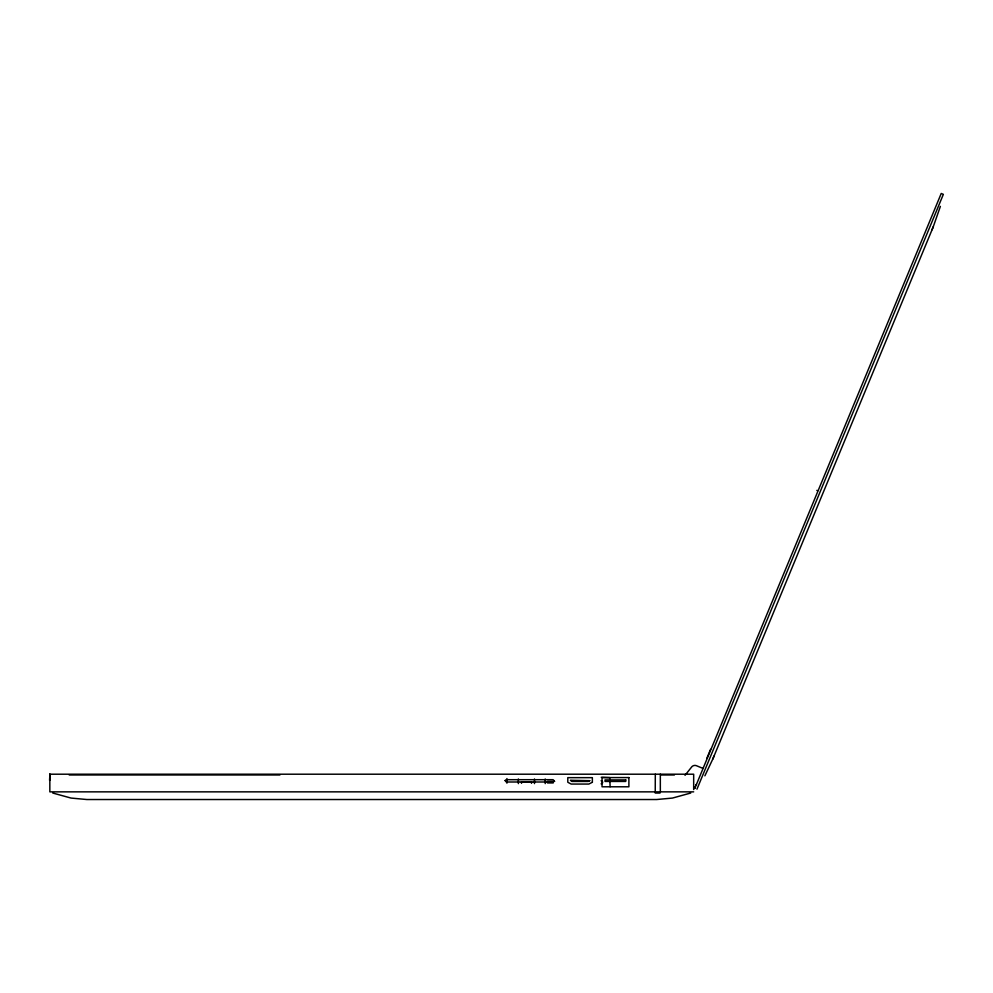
<?xml version="1.0" encoding="UTF-8"?>
<svg xmlns="http://www.w3.org/2000/svg" width="993" height="993" viewBox="0 0 993 993"><rect width="100%" height="100%" fill="white"/><g stroke="black" fill="none" stroke-linecap="round" stroke-linejoin="round"><path stroke-width="1.49" d="M694.728 786.804L694.839 788.293L693.66 788.579M940.383 206.395L933.11 227.198M714.004 756.07L712.85 758.937L933.197 226.975L931.98 229.817M706.904 758.155L710.566 749.318M694.839 788.293L941.227 193.474L943.35 194.355L696.962 789.174M712.949 758.714L704.869 775.843M685.021 775.322L691.836 766.757A4.233 4.233 0 0 1 693.226 765.789L693.623 765.628A4.233 4.233 0 0 1 696.552 765.752L703.056 768.445M695.808 784.867L696.428 784.458M690.731 793.035L672.472 798.062L656.658 799.526L86.863 799.526L71.037 798.062L52.778 793.035M69.2 774.974L279.927 774.974M660.581 774.974L674.396 774.974M601.237 777.296L609.776 777.631L610.112 786.717M554.677 781.404L547.491 781.404L547.491 782.931L553.238 782.931M693.673 791.855L49.836 791.855L49.836 774.205L693.673 774.205L693.673 789.547M816.829 490.393L817.698 490.741M660.333 774.205L660.333 791.855L659.997 793.035L655.231 793.035L655.306 774.205M545.219 778.996L545.219 783.601M534.482 778.996L534.482 783.601M531.503 783.303L531.503 781.764L521.524 781.764L521.524 783.303M518.358 778.996L518.358 783.601M506.926 778.574L506.926 783.179M601.1 780.759A1.539 1.539 0 0 1 602.639 782.298A1.539 1.539 0 0 1 601.1 783.837M49.836 774.205L49.65 780.337L49.836 774.205M505.139 780.548L506.256 782L553.064 782L554.218 780.846L553.064 779.691L506.256 779.691L505.139 780.548M589.73 780.659L588.204 781.441L571.844 781.441L570.429 780.275L589.73 780.659M592.362 782.261L588.837 784.06L571.186 784.06L567.797 782.261L567.797 777.656L592.362 777.656L592.362 782.261M628.892 777.581L602.031 777.581L602.031 786.791L628.892 786.791L628.892 777.581M625.739 779.915L605.022 779.915L605.022 781.441L625.739 781.441L625.739 779.915"/></g></svg>
